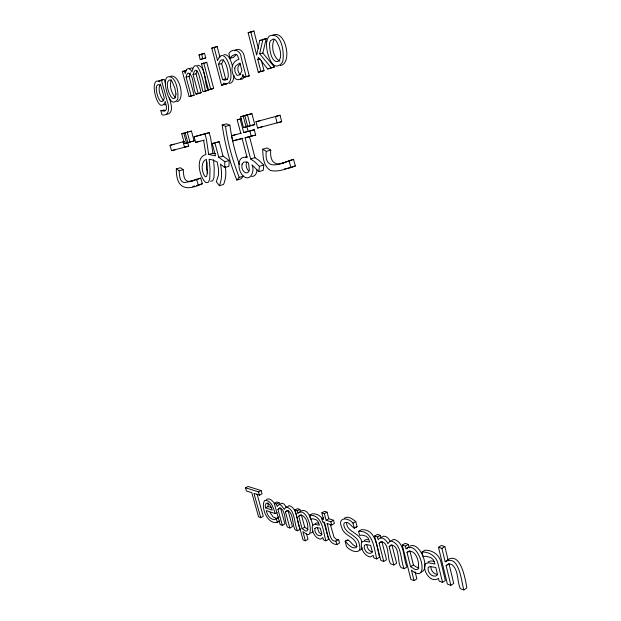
<?xml version="1.0" encoding="UTF-8"?>
<svg xmlns="http://www.w3.org/2000/svg" width="621" height="621" viewBox="0 0 621 621"><rect width="100%" height="100%" fill="white"/><g stroke="black" fill="none" stroke-linecap="round" stroke-linejoin="round"><path stroke-width="0.93" d="M216.512 142.442L219.205 141.751L223.04 156.088L229.149 160.513L228.955 166.35L224.693 167.569L224.864 161.724L218.771 157.276L214.913 142.892L212.235 143.583L215.526 155.817L208.672 154.419L206.397 139.259L204.93 133.802L194.14 136.791L195.669 142.395L199.892 141.285M233.884 75.312C233.806 78.347 233.31 83.004 229.522 83.455M256.861 169.556C257.241 172.855 255.27 176.511 251.637 176.535M249.495 136.604L254.99 157.68L259.229 160.668L263.778 165.07L263.226 170.356L258.848 171.644L259.384 166.343L254.835 161.926L250.612 158.922L245.078 137.792L255.666 135.044L254.292 129.766L243.704 132.552L240.148 118.984L237.206 119.822L240.754 133.321M267.985 502.715L268.093 506.519L271.462 507.652M206.964 162.019L206.777 168.796L207.748 173.228M250.713 31.687L248.144 32.766L258.266 72.315L260.843 71.407L257.824 59.554L258.375 57.334L267.698 68.993L274.404 67.045L262.83 53.064L266.238 38.518L259.71 40.497L256.667 55.021L250.713 31.687L253.927 31.05L258.437 48.748M274.404 67.045L271.198 67.767L259.632 53.748L263.001 39.177M186.603 70.251L182.333 71.547L189.126 96.62L191.175 95.898L186.098 77.128L186.921 74.38L188.085 72.968C194.847 75.576 192.184 88.982 196.089 94.167L201.165 92.739L196.05 73.852L196.958 70.91M189.126 96.62L194.132 95.207L189.071 76.476L190.445 72.804M196.089 94.167L198.184 93.429L193.046 74.504C198.208 58.677 201.771 91.706 203.222 91.66L208.377 90.208C203.719 85.1 207.041 66.61 197.579 65.205M218.561 64.305C223.521 50.852 229.033 71.407 228.186 76.585A6.536 3.439 77.4 0 1 226.828 79.589L224.445 80.225L222.59 79.597L218.561 64.305L221.65 63.645L223.614 59.756M203.603 140.284L205.931 154.528C195.01 157.198 199.302 176.845 205.698 182.442L207.686 182.59L208.586 182L209.789 178.856L210.03 169.122L209.137 159.224L212.925 160.063L217.195 162.042L218.289 167.864A18.661 9.369 73.9 0 1 218.359 175.464L216.333 181.736L219.353 185.718C222.295 178.887 221.883 171.217 220.447 164.076L224.693 167.569M362.299 547.862L361.818 548.948L359.986 550.214M312.875 531.203L312.347 532.313L310.632 533.183M247.065 161.67C245.311 164.48 246.226 168.4 248.439 170.697M244.876 76.787L242.275 79.139L240.428 79.1M305.392 540.775L303.048 539.921L294.913 510.074L297.249 510.835L297.878 513.14C305.796 506.418 313.52 529.721 308.971 534.456L306.828 534.425L302.916 531.654L305.392 540.775L308 539.3L306.518 533.835M171.412 79.806C168.889 85.527 171.551 93.507 175.681 97.932M277.967 509.461L280.56 508.079L284.923 523.914L282.345 525.319L277.967 509.461L279.605 507.823C286.529 510.509 284.045 522.067 287.632 527.206L289.883 528.005L292.475 526.577L288.059 510.609L285.45 512.014L289.883 528.005M285.45 512.014L287.197 510.322C294.199 513.07 291.684 524.706 295.293 529.93L297.599 530.753L300.207 529.302C296.403 522.68 298.383 508.42 289.083 505.579L287.585 506.814M277.486 518.116L278.713 517.091C273.155 523.169 267.387 516.594 266.285 510.563L275.119 513.583L277.051 512.55M274.42 39.216C270.647 45.721 273.17 57.691 279.939 61.207M236.795 180.059L239.209 177.389L243.502 176.123L241.072 178.794L236.795 180.059C229.723 162.368 224.88 143.839 222.155 124.984L226.518 123.866L229.902 125.225C231.718 138.592 234.854 151.749 239.318 164.48M280.25 504.073L281.585 503.126L283.688 503.825L286.669 507.466M344.251 518.411C347.729 515.088 352.744 519.335 355.732 521.508L357.044 526.569C352.627 531.219 350.531 521.33 345.416 522.455L344.275 523.022L343.778 524.303C344.244 534.2 358.41 534.541 359.342 544.586C362.726 555.477 350.415 551.665 346.518 546.488L345.16 541.341C349.786 536.684 351.804 547.124 357.067 546.387M414.067 580.627L410.9 579.463L402.292 545.106L405.443 546.131L406.111 548.793C419.548 538.609 431.339 586.612 411.444 570.125L414.067 580.627L416.862 578.826L415.123 571.84M379.113 543.228L381.899 541.566L386.526 559.723L383.762 561.423L379.113 543.228L380.611 541.784C390.104 541.388 386.658 559.583 390.826 563.938L393.846 565.009L396.625 563.278L391.929 544.935L389.126 546.635L393.846 565.009M298.724 516.245L300.005 515.034C306.401 515.12 309.281 526.204 307.03 531.025L305.532 530.971L302.101 528.665L298.724 516.245L301.364 514.809L304.725 527.206L308.163 529.503M389.126 546.635L390.764 545.098C400.429 544.881 396.889 563.053 401.104 567.594L404.201 568.696L406.996 566.934C403.068 558.97 405.179 542.125 393.753 539.323L391.603 540.612M445.187 561.819C459.618 553.202 461.682 584.237 463.918 589.95L466.79 588.002C465.719 580.604 460.363 547.45 445.187 561.819L441.935 548.39L438.465 547.295L447.384 584.066L450.869 585.308L453.726 583.406L448.983 563.728L446.103 565.599L450.869 585.308M266.479 499.633L267.209 499.012C270.585 498.221 273.201 501.52 274.715 504.105M315.15 523.86L316.035 523.138L318.62 522.913M381.799 537.025C384.927 534.293 388.932 538.485 390.291 541.287M301.131 510.866C308.505 508.133 311.486 520.251 312.821 525.583M240.327 64.072C236.686 66.121 237.424 71.345 239.698 74.147L240.785 74.737M189.653 68.644L191.61 67.891L192.727 68.294M364.426 540.456L365.49 539.719L368.501 539.564M407.003 552.38C415.433 547.163 420.464 563.286 417.902 569.286L415.123 569.55L410.582 566.678L407.003 552.38L409.829 550.625L413.392 564.908L415.806 566.756L419.074 568.021M158.65 81.072L161.08 80.357M236.438 54.4L233.325 57.497L230.065 58.219L228.846 53.538C233.046 47.173 241.072 50.681 241.227 57.629L246.126 76.577L243.673 77.439L242.92 74.512C242.695 80.132 235.514 81.91 233.838 76.096C230.422 70.173 231.548 61.401 238.976 59.29L237.261 55.09L235.336 54.283L232.083 55.898L230.065 58.219M442.548 582.343L445.389 580.464L441.057 562.618C439.784 555.042 432.426 549.81 424.896 550.268L422.032 552.061L423.126 556.486L426.099 556.269L430.663 557.518L433.147 559.568L434.964 564.008L428.156 562.727L425.253 563.713C422.078 570.544 430.85 583.872 438.473 578.368L439.148 581.132L442.548 582.343L438.185 564.466C436.912 556.89 429.585 551.619 422.032 552.061M446.103 565.599L448.253 564.178A8.95 4.743 56.6 0 1 451.972 564.699C458.818 570.249 456.924 581.318 460.324 588.669L463.918 589.95M160.769 84.014C156.934 88.578 160.451 96.721 163.657 100.85M410.582 566.678L413.392 564.908M441.935 548.39L444.838 546.558L448.075 559.956M438.465 547.295L441.36 545.471L444.838 546.558M170.076 76.484C179.027 72.447 185.951 99.671 176.954 101.743M406.111 548.793L408.944 547.047L408.276 544.392L405.125 543.375L402.292 545.106M405.443 546.131L408.276 544.392M234.443 50.837C239.186 46.591 243.968 52.195 244.379 56.953L249.254 75.863L243.673 77.439M376.737 558.923L379.493 557.239C376.978 547.536 375.969 528.719 361.36 529.721L358.604 531.32L359.66 535.411L362.136 535.123L365.986 536.156L368.129 537.996L369.79 542.071L364.069 541.085L361.686 542.079C359.939 547.885 364.139 555.95 370.426 557.006L373.213 555.345L373.873 557.899L376.737 558.923C374.191 549.212 373.213 530.381 358.604 531.32M383.762 561.423L380.828 560.375L374.595 536.07L377.529 537.025L380.316 535.364L381.015 538.081M272.829 35.265C285.272 28.83 293.003 63.536 280.374 65.539M374.595 536.07L377.382 534.417L380.316 535.364M345.16 541.341L348.07 539.828M323.883 517.735L321.864 518.861L322.71 522.044L324.418 522.61C327.352 529.1 326.514 544.043 336.869 544.547L339.555 542.979L338.639 539.533L336.605 539.486L334.059 537.312L330.38 524.644M428.094 561.896L431.005 560.91L434.615 561.446M321.864 518.861L323.572 519.42L321.818 512.845L324.356 513.652L326.11 520.251L328.812 518.737L333.547 520.266L334.393 523.48L331.692 525.009L326.964 523.449C329.192 527.113 329.114 546.829 338.639 539.533M354.071 528.083L357.044 526.569M322.245 518.636C320.133 515.298 316.081 513.482 312.192 513.815L309.53 515.275L310.562 519.102L312.681 518.776L316.019 519.661L317.913 521.337L319.458 525.141L314.513 524.341L312.487 525.343C311.23 530.652 314.661 538.135 320.444 539.191L322.788 537.553L323.425 539.944L325.916 540.829L328.579 539.3L323.844 521.881M345.361 541.411C347.993 544.221 351.944 549.344 356.252 547.575L356.733 546.224C356.524 536.738 343.646 536.265 341.729 527.431C336.986 517.208 347.845 516.928 352.969 523.092L355.732 521.508M409.86 546.138C419.819 540.961 431.044 569.457 421.03 572.12M326.11 520.251L330.838 521.795L333.547 520.266M324.356 513.652L327.065 512.154L328.812 518.737M302.101 528.665L304.725 527.206M321.818 512.845L324.519 511.355L327.065 512.154M297.878 513.14L300.517 511.704L299.896 509.406L297.552 508.646L294.913 510.074M297.249 510.835L299.896 509.406M275.119 513.583C273.682 508.436 271.292 499.952 264.639 500.355C259.935 508.211 269.235 528.137 279.908 520.996M276.143 518.481L278.837 517.138M260.75 517.635L253.958 493.408L259.469 495.178L262.031 493.85L261.115 490.559L248.051 486.468L245.512 487.757L246.421 490.986L251.8 492.717L258.577 516.866L260.75 517.635L263.273 516.292L257.024 493.959M282.345 525.319L280.149 524.535L274.288 503.344L276.477 504.058L279.077 502.684L279.512 504.26M265.54 507.869L272.254 510.144C271.369 507.357 269.801 502.886 266.153 503.189L265.206 505.649L265.54 507.869L268.093 506.519M274.288 503.344L276.881 501.97L279.077 502.684M245.512 487.757L258.546 491.879L261.115 490.559M196.57 179.259L190.725 181.472L184.119 182.659C179.151 181.464 179.64 174.749 179.096 170.806L176.325 168.865C176.054 188.605 186.09 191.47 202.368 183.715L200.699 178.08L196.57 179.259L198.246 184.911M198.347 179.127L200.699 178.08M202.368 183.715L196.29 185.64M221.565 85.209L226.774 83.757L221.565 85.209L211.769 48.089L217.148 46.505L219.958 57.186M214.874 47.46L217.148 46.505M251.358 32.129L253.927 31.05M198.999 54.959L204.534 53.29L205.753 57.877L200.218 59.531L198.999 54.959L200.529 54.64M202.058 54.33L204.534 53.29M289.006 160.684C276.997 165.737 264.197 169.549 266.285 151.384L262.745 149.203C262.869 156.546 263.327 166.203 270.422 170.41C278.813 172.584 287.368 168.105 295.355 165.931L293.508 159.356L289.006 160.684L290.853 167.274M289.231 161.126L293.508 159.356M200.218 59.531L205.753 57.877M295.355 165.931L291.497 167.491L287.104 168.4M161.375 79.954L167.259 101.316C169.246 106.028 170.038 116.67 162.003 114.831L160.855 110.701L164.658 111.159L166.358 109.405L166.436 106.307L165.256 101.534C159.31 116.003 149.785 84.526 156.585 81.141L158.184 80.986L159.791 81.739L159.613 80.66L164.278 79.325L165.551 83.959M201.538 63.839L206.762 62.317L213.678 88.353L211.482 89.121L208.462 89.82L201.538 63.839L203.82 63.358M245.73 156.81L247.111 156.251M205.31 62.907L206.762 62.317M263.762 39.511L266.238 38.518M203.222 91.66L208.377 90.208M208.462 89.82L213.678 88.353M267.698 68.993L271.198 67.767M261.472 60.679L264.018 70.685L258.266 72.315M219.353 185.718L223.552 184.476C225.943 178.817 226.308 172.467 225.26 166.459M197.563 179.485L188.186 181.487C183.211 180.315 183.7 173.601 183.172 169.673L180.4 167.74L176.325 168.865M281.041 163.478L288.299 161.382M259.384 166.343L263.778 165.07M188.59 142.426L184.421 143.521L181.743 133.763L183.808 133.166L186.494 142.962L194.132 140.928L191.454 131.101L185.151 132.778L187.837 142.597L190.67 141.867M185.151 132.778L187.239 132.172L189.933 142.03M240.676 116.74L251.909 113.651L254.742 124.58L243.51 127.569L240.676 116.74L247.678 114.869M251.909 113.651L244.853 115.529L247.701 126.443L250.496 125.721M186.618 132.49L188.008 132.094L181.743 133.763M189.358 131.706L191.454 131.101M190.725 181.472L194.008 180.525M250.612 158.922L254.99 157.68M266.285 151.384L270.74 150.119C269.693 160.963 274.303 167.173 285.513 162.166M262.745 149.203L267.193 147.961L270.74 150.119M224.864 161.724L229.149 160.513M179.096 170.806L183.172 169.673M215.487 153.62L212.918 153.255L210.674 138.134L209.207 132.692L194.14 136.791M218.771 157.276L223.04 156.088M187.697 142.488L188.691 146.137L171.52 150.662L170.038 145.314L184.398 141.433M281.67 121.669L257.591 128.011L255.976 121.778L280.04 115.258L281.67 121.669L277.106 122.88L275.468 116.445L280.04 115.258M208.672 154.419L212.918 153.255M184.421 143.521L186.494 142.962M192.029 141.503L194.132 140.928M243.51 127.569L246.048 126.886L243.207 116.003M245.078 137.792L255.666 135.044M235.871 134.586L231.493 135.743L232.852 140.882L242.803 138.297M195.669 142.395L204.317 140.105M212.235 143.583L219.205 141.751M171.52 150.662L175.619 149.576M188.691 146.137L184.53 147.239L183.024 141.751M257.591 128.011L262.078 126.824M243.704 132.552L248.128 131.38L246.716 125.962M254.292 129.766L249.844 130.946L251.226 136.24M255.976 121.778L260.471 120.614M170.038 145.314L174.144 144.235M254.742 124.58L250.271 125.745L247.422 114.784M231.493 135.743L241.445 133.127M204.93 133.802L209.207 132.692M222.155 124.984L225.524 126.358L229.902 125.225M237.206 119.822L241.647 118.689M232.852 140.882L242.12 138.537L247.142 157.664C236.461 154.637 237.649 170.317 242.578 175.355C249.689 182.947 255.262 171.52 252.033 164.961L258.848 171.644M278.262 521.485L279.124 521.275M160.855 110.701L163.797 109.995L165.45 110.515M191.175 95.898L194.132 95.207M198.184 93.429L201.165 92.739M246.126 76.577L249.254 75.863M222.59 79.597L225.656 78.906L227.519 79.527M260.843 71.407L264.018 70.685M257.824 59.554L260.215 59.026M193.046 74.504L196.05 73.852M186.098 77.128L189.071 76.476M159.613 80.66L162.516 80.031M182.333 71.547L185.314 70.903M259.632 53.748L262.83 53.064M259.71 40.497L261.325 40.171M211.769 48.089L213.321 47.778M248.144 32.766L250.558 32.292M192.72 186.323L194.505 185.982M284.527 168.889L286.242 168.563M223.925 54.625C229.77 54.105 231.09 62.286 232.619 66.478M166.614 114.357C174.555 113.34 170.666 102.791 169.378 97.862M165.59 104.786L163.696 104.623M309.53 515.275C322.858 514.483 323.083 532.329 325.916 540.829M210.519 181.278L212.755 180.789L213.966 177.645L214.237 167.926L213.523 159.853M276.438 518.356L273.224 517.037L270.011 512.504M372.561 551.859C369.115 551.541 367.05 548.025 366.84 544.834M437.331 574.425C433.505 574.06 430.896 570.342 430.795 566.678M321.406 534.207L319.078 532.508L317.347 527.928M239.209 177.389C232.898 160.909 227.798 143.901 225.524 126.358M361.841 542.265C360.591 532.717 346.844 532.453 346.51 522.742M258.546 491.879L259.469 495.178M276.267 518.519L277.339 522.385M276.477 504.058L277.129 506.425L278.984 504.508L281.08 505.215L284.41 509.492L285.637 507.365L286.46 506.984C295.751 509.864 293.78 524.108 297.599 530.753M184.367 70.732L185.128 73.534L186.665 69.28L188.605 68.527L190.833 70.002L191.928 71.811C197.331 50.549 205.629 90.86 205.372 90.907M203.711 62.969L210.659 89.051M330.838 521.795L331.692 525.009M335.953 541.085L336.869 544.547M201.468 53.926L202.694 58.514M221.65 63.645L225.656 78.906M214.043 47.134L217.567 60.516C225.547 40.117 239.784 89.199 223.529 83.167L223.707 84.456M352.969 523.092L354.288 528.153M377.529 537.025L378.22 539.75C380.999 534.945 386.704 540.262 387.915 543.717L389.778 541.388L390.935 541.015C402.361 543.864 400.258 560.709 404.201 568.696M175.96 94.105C173.896 109.024 162.26 82.081 169.906 79.892A5.744 2.763 76.4 0 1 172.102 81.436L174.866 88.213L175.96 94.105M156.306 87.755C155.747 91.528 160.265 108.799 164.34 98.211L160.707 85.038L157.881 84.65L156.787 85.706L156.306 87.755M165.427 81.328C164.534 86.692 169.921 110.103 177.715 99.298C178.832 93.259 176.325 73.814 167.15 77.12A10.115 4.852 76.4 0 0 165.427 81.328M269.561 43.369C269.693 71.974 289.215 63.528 276.12 40.807A6.878 3.897 79.2 0 0 273.178 39.092L270.422 40.753L269.561 43.369M234.761 68.093L234.979 71.562L236.593 74.846L237.672 75.444L239.962 74.691L241.918 70.662L239.939 63.008L235.902 65.772L234.761 68.093M266.867 41.196C264.794 48.78 272.045 76.034 282.501 62.209C284.86 54.283 281.911 30.941 269.576 35.925A12.094 6.854 79.2 0 0 266.867 41.196M207.274 172.25L206.855 175.588L206.428 176.48L205.186 176.822C201.747 172.436 200.133 161.949 206.405 159.318L207.274 172.25M242.058 164.185C241.328 167.383 242.4 171.528 245.683 172.855L247.236 172.762L248.633 171.885L249.316 169.944L248.501 162.826L245.784 161.972L243.665 162.135L242.058 164.185M314.87 528.448C314.257 531.677 316.927 536.583 320.669 535.69L321.942 534.417L320.273 528.168L316.105 527.586L314.87 528.448M364.333 545.44C363.479 549.08 366.724 554.211 370.815 553.303L372.344 551.991L370.628 545.316L365.808 544.57L364.333 545.44M428.273 567.408C427.054 571.599 431.168 577.01 435.694 576.086L437.588 574.743L435.818 567.509L430.074 566.531L428.273 567.408"/></g></svg>
